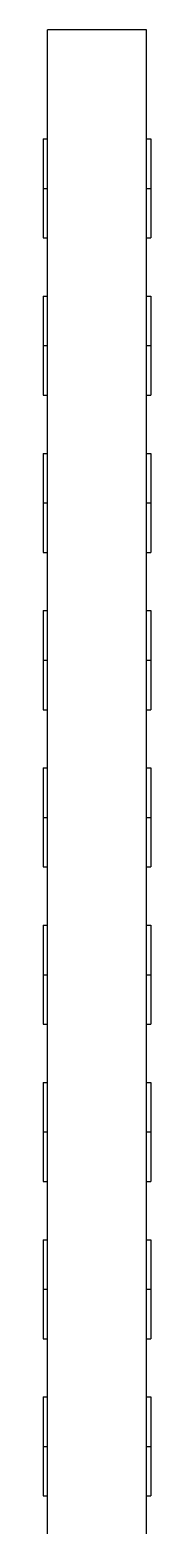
# Model space of a CAD drawing. Header units: millimetres. Extents: x -1068 to -853, y -1009 to -817.
# Drawn here: x -1051.77 to -1050.03, y -889.23 to -865.08 of the extents above; entities that cross this region are included whole.
import ezdxf

# ---------------------------------------------------------------- set-up
doc = ezdxf.new("R2010")
doc.units = ezdxf.units.MM
doc.linetypes.add('DOT_CENTER', pattern=[14, 12, -1, 0, -1])
doc.layers.add('1', color=7, linetype='Continuous')

# ---------------------------------------------------------------- blocks, each defined once
blk = doc.blocks.new('RPI_BC_INT_PCB_00910062__37', base_point=(-1051.77, -950.085))
at = {"color": 7, "linetype": 'Continuous'}
for p, q in [((-1050.1, -865.085), (-1051.7, -865.085)), ((-1051.7, -866.845), (-1051.7, -865.085)), ((-1050.1, -866.845), (-1050.1, -865.085)), ((-1051.77, -866.845), (-1051.77, -868.445)), ((-1051.77, -866.845), (-1051.7, -866.845)), ((-1051.7, -868.445), (-1051.7, -866.845)), ((-1050.1, -868.445), (-1050.1, -866.845)), ((-1050.1, -866.845), (-1050.03, -866.845)), ((-1050.03, -866.845), (-1050.03, -868.445)), ((-1051.77, -868.445), (-1051.7, -868.445)), ((-1051.7, -869.385), (-1051.7, -868.445)), ((-1050.1, -869.385), (-1050.1, -868.445)), ((-1050.1, -868.445), (-1050.03, -868.445)), ((-1051.77, -869.385), (-1051.77, -870.985)), ((-1051.77, -869.385), (-1051.7, -869.385)), ((-1051.7, -870.985), (-1051.7, -869.385)), ((-1050.1, -870.985), (-1050.1, -869.385)), ((-1050.1, -869.385), (-1050.03, -869.385)), ((-1050.03, -869.385), (-1050.03, -870.985)), ((-1051.77, -870.985), (-1051.7, -870.985)), ((-1051.7, -871.925), (-1051.7, -870.985)), ((-1050.1, -871.925), (-1050.1, -870.985)), ((-1050.1, -870.985), (-1050.03, -870.985)), ((-1051.77, -871.925), (-1051.77, -873.525)), ((-1051.77, -871.925), (-1051.7, -871.925)), ((-1051.7, -873.525), (-1051.7, -871.925)), ((-1050.1, -873.525), (-1050.1, -871.925)), ((-1050.1, -871.925), (-1050.03, -871.925)), ((-1050.03, -871.925), (-1050.03, -873.525)), ((-1051.77, -873.525), (-1051.7, -873.525)), ((-1051.7, -874.465), (-1051.7, -873.525)), ((-1050.1, -874.465), (-1050.1, -873.525)), ((-1050.1, -873.525), (-1050.03, -873.525)), ((-1051.77, -874.465), (-1051.77, -876.065)), ((-1051.77, -874.465), (-1051.7, -874.465)), ((-1051.7, -876.065), (-1051.7, -874.465)), ((-1050.1, -876.065), (-1050.1, -874.465)), ((-1050.1, -874.465), (-1050.03, -874.465)), ((-1050.03, -874.465), (-1050.03, -876.065)), ((-1051.77, -876.065), (-1051.7, -876.065)), ((-1051.7, -877.005), (-1051.7, -876.065)), ((-1050.1, -877.005), (-1050.1, -876.065)), ((-1050.1, -876.065), (-1050.03, -876.065)), ((-1051.77, -877.005), (-1051.77, -878.605)), ((-1051.77, -877.005), (-1051.7, -877.005)), ((-1051.7, -878.605), (-1051.7, -877.005)), ((-1050.1, -878.605), (-1050.1, -877.005)), ((-1050.1, -877.005), (-1050.03, -877.005)), ((-1050.03, -877.005), (-1050.03, -878.605)), ((-1051.77, -878.605), (-1051.7, -878.605)), ((-1051.7, -879.545), (-1051.7, -878.605)), ((-1050.1, -879.545), (-1050.1, -878.605)), ((-1050.1, -878.605), (-1050.03, -878.605)), ((-1051.77, -879.545), (-1051.7, -879.545)), ((-1051.77, -879.545), (-1051.77, -881.145)), ((-1051.7, -881.145), (-1051.7, -879.545)), ((-1050.1, -881.145), (-1050.1, -879.545)), ((-1050.1, -879.545), (-1050.03, -879.545)), ((-1050.03, -879.545), (-1050.03, -881.145)), ((-1051.77, -881.145), (-1051.7, -881.145)), ((-1051.7, -882.085), (-1051.7, -881.145)), ((-1050.1, -882.085), (-1050.1, -881.145)), ((-1050.1, -881.145), (-1050.03, -881.145)), ((-1051.77, -882.085), (-1051.77, -883.685)), ((-1051.77, -882.085), (-1051.7, -882.085)), ((-1051.7, -883.685), (-1051.7, -882.085)), ((-1050.1, -883.685), (-1050.1, -882.085)), ((-1050.1, -882.085), (-1050.03, -882.085)), ((-1050.03, -882.085), (-1050.03, -883.685)), ((-1051.77, -883.685), (-1051.7, -883.685)), ((-1051.7, -884.625), (-1051.7, -883.685)), ((-1050.1, -884.625), (-1050.1, -883.685)), ((-1050.1, -883.685), (-1050.03, -883.685)), ((-1051.77, -884.625), (-1051.7, -884.625)), ((-1051.77, -884.625), (-1051.77, -886.225)), ((-1051.7, -886.225), (-1051.7, -884.625)), ((-1050.1, -886.225), (-1050.1, -884.625)), ((-1050.1, -884.625), (-1050.03, -884.625)), ((-1050.03, -884.625), (-1050.03, -886.225)), ((-1051.77, -886.225), (-1051.7, -886.225)), ((-1051.7, -887.165), (-1051.7, -886.225)), ((-1050.1, -887.165), (-1050.1, -886.225)), ((-1050.1, -886.225), (-1050.03, -886.225)), ((-1051.77, -887.165), (-1051.77, -888.765)), ((-1051.77, -887.165), (-1051.7, -887.165)), ((-1051.7, -888.765), (-1051.7, -887.165)), ((-1050.1, -888.765), (-1050.1, -887.165)), ((-1050.1, -887.165), (-1050.03, -887.165)), ((-1050.03, -887.165), (-1050.03, -888.765)), ((-1051.77, -888.765), (-1051.7, -888.765)), ((-1051.7, -889.705), (-1051.7, -888.765)), ((-1050.1, -889.705), (-1050.1, -888.765)), ((-1050.1, -888.765), (-1050.03, -888.765))]:
    blk.add_line(p, q, dxfattribs=at)
at = {"layer": '1', "color": 2, "linetype": 'DOT_CENTER'}
for p, q in [((-1051.77, -867.645), (-1051.7, -867.645)), ((-1050.1, -867.645), (-1050.03, -867.645)), ((-1051.77, -870.185), (-1051.7, -870.185)), ((-1050.1, -870.185), (-1050.03, -870.185)), ((-1051.77, -872.725), (-1051.7, -872.725)), ((-1050.1, -872.725), (-1050.03, -872.725)), ((-1051.77, -875.265), (-1051.7, -875.265)), ((-1050.1, -875.265), (-1050.03, -875.265)), ((-1051.77, -877.805), (-1051.7, -877.805)), ((-1050.1, -877.805), (-1050.03, -877.805)), ((-1051.77, -880.345), (-1051.7, -880.345)), ((-1050.1, -880.345), (-1050.03, -880.345)), ((-1051.77, -882.885), (-1051.7, -882.885)), ((-1050.1, -882.885), (-1050.03, -882.885)), ((-1051.77, -885.425), (-1051.7, -885.425)), ((-1050.1, -885.425), (-1050.03, -885.425)), ((-1051.77, -887.965), (-1051.7, -887.965)), ((-1050.1, -887.965), (-1050.03, -887.965))]:
    blk.add_line(p, q, dxfattribs=at)
blk = doc.blocks.new('RPI-BC_INT-PCB_SET__42', base_point=(-1067.83, -960.835))
blk.add_blockref('RPI_BC_INT_PCB_00910062__37', (-1051.77, -950.085))
blk = doc.blocks.new('SA_Rechts1', base_point=(-1058.665, -912.96))
blk.add_blockref('RPI-BC_INT-PCB_SET__42', (-1067.83, -960.835))

msp = doc.modelspace()

# ---------------------------------------------------------------- block references
msp.add_blockref('SA_Rechts1', (-1058.665, -912.96))

doc.saveas('drawing.dxf')
